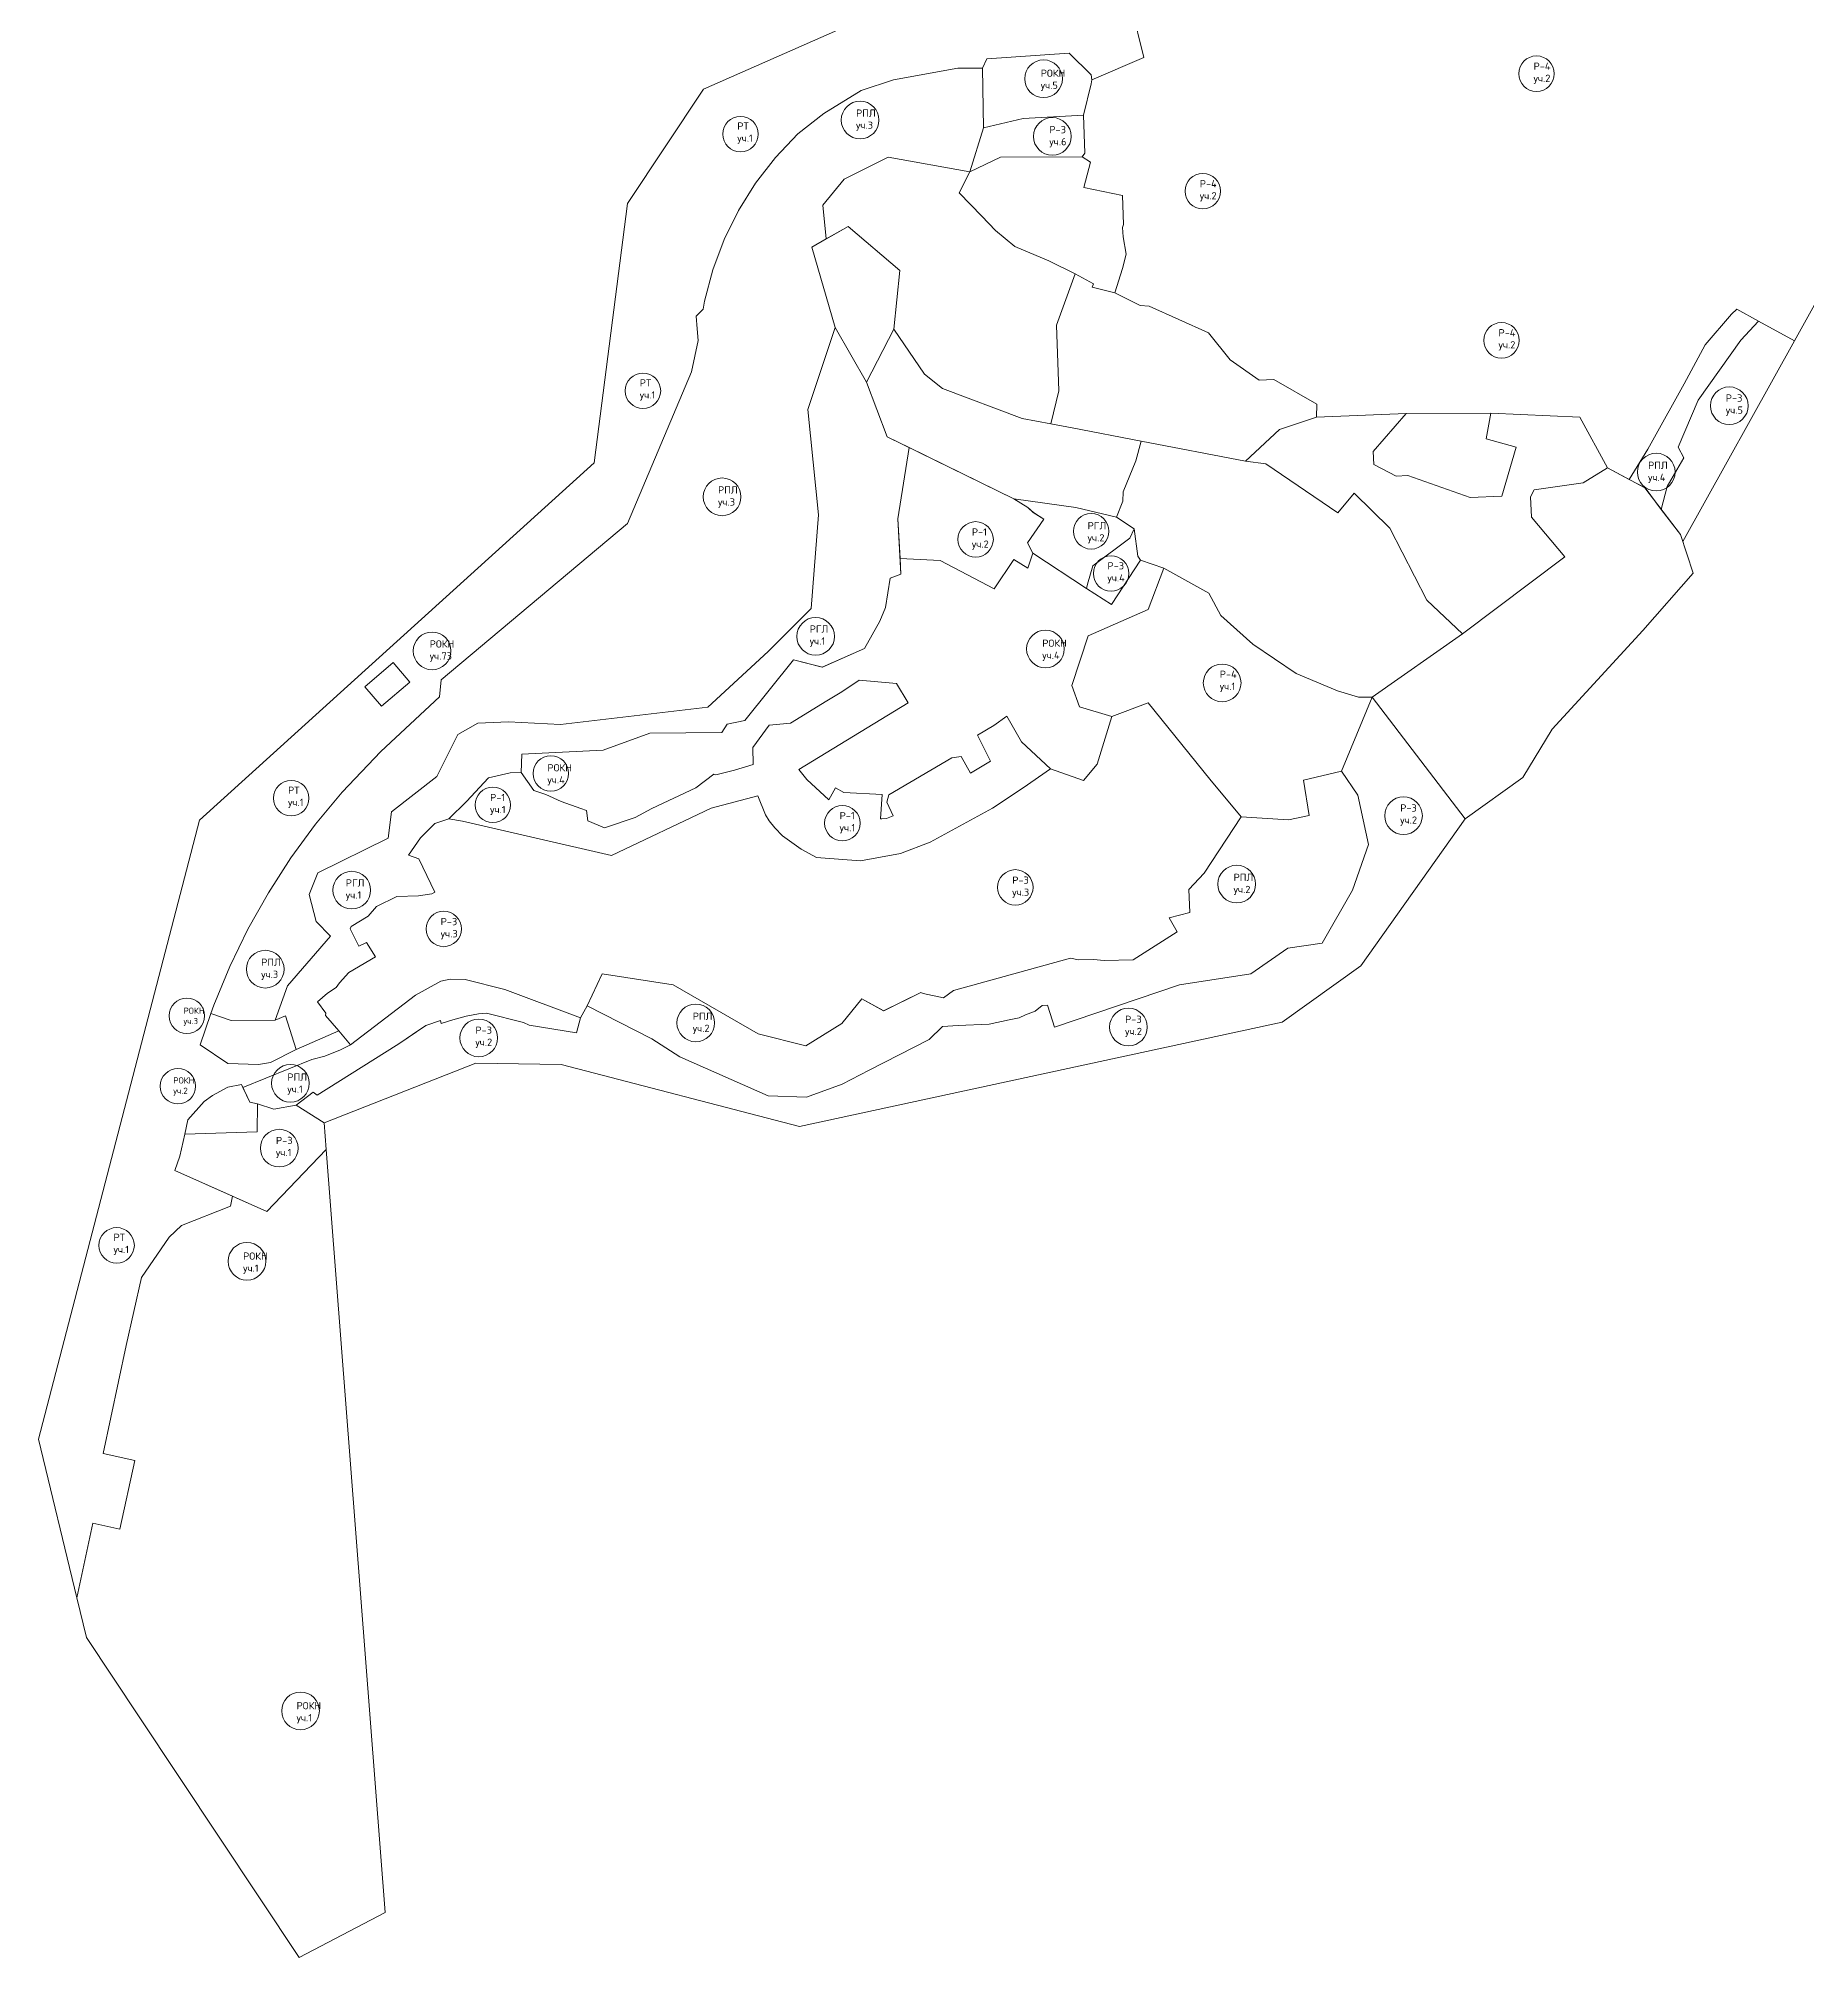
# Model space of a CAD drawing. Extents: x 1391407 to 1399948, y 354865 to 361044.
# Drawn here: x 1391407 to 1393002, y 354865 to 356597 of the extents above; entities that cross this region are included whole.
import ezdxf

# ---------------------------------------------------------------- set-up
doc = ezdxf.new("R2010")
doc.units = 0
doc.header["$MEASUREMENT"] = 0
doc.layers.add('Контура исторический центр для сайта', color=7, linetype='Continuous')
doc.styles.get("Standard").update_dxf_attribs({"font": 'simplex.shx'})

msp = doc.modelspace()

# ---------------------------------------------------------------- linework, layer by layer
at = {"layer": 'Контура исторический центр для сайта', "color": 234, "lineweight": 20, "true_color": 0xa50052}
for points in [[(1392906.8, 357651.1), (1392821.1, 357487.5), (1392617.3, 357408.6), (1392537.7, 357178.1), (1392501.1, 356822.6), (1392389.9, 356720.3), (1392393.1, 356624.9), (1392404.2, 356579.8), (1392357.1, 356559.7), (1392356.7, 356556), (1392349.6, 356527.7)], [(1392349.6, 356527.7), (1392350.9, 356493.5), (1392348.6, 356490.1), (1392356, 356485.3), (1392349.9, 356462.5), (1392384.8, 356455.1), (1392385.7, 356429), (1392385, 356426.2), (1392385.5, 356418), (1392388.2, 356402.3), (1392384.9, 356389.4), (1392377.9, 356367.4), (1392400.8, 356356), (1392409, 356355.2), (1392462.6, 356331.2), (1392481.9, 356307), (1392508.1, 356288.5), (1392521.5, 356289.1), (1392560.1, 356267), (1392560, 356255.2), (1392640.9, 356258.5), (1392717.2, 356258.9), (1392797.6, 356255.2), (1392822.3, 356209.6), (1392841.9, 356199), (1392858.8, 356226.2), (1392863.3, 356234.5), (1392891.6, 356285.2), (1392910.5, 356320.5), (1392934.2, 356348), (1392939.2, 356352.6), (1392958.5, 356341.9), (1392991, 356324), (1393059.5, 356447)], [(1392553.4, 355895.7), (1392548.2, 355927.5), (1392582.6, 355935.9), (1392610, 356002.4), (1392597.7, 356002.4), (1392578.9, 356008.2), (1392541.5, 356024), (1392502.5, 356050.5), (1392473.5, 356076.3), (1392462.7, 356096.5), (1392422.2, 356119), (1392408, 356081.7), (1392353.9, 356058), (1392339.2, 356013.1), (1392346.2, 355993.9), (1392375.2, 355985.1), (1392408.1, 355997.4), (1392463.7, 355928.4), (1392491.9, 355894.5), (1392534.7, 355891.8), (1392553.4, 355895.7)]]:
    msp.add_lwpolyline(points, dxfattribs=at)
at = {"layer": 'Контура исторический центр для сайта', "color": 8, "lineweight": 20, "true_color": 0x808080}
for points in [[(1392389.9, 356720.3), (1392006.9, 356551.1), (1391938.4, 356448.1), (1391908.2, 356214.1), (1391552.3, 355891.6), (1391406.9, 355333.1), (1391441.6, 355189.9)], [(1391441.6, 355189.9), (1391455.9, 355257.1), (1391480.5, 355251.9), (1391493.9, 355313.9), (1391465.4, 355320), (1391486, 355417.4), (1391499.8, 355479), (1391525, 355515.4), (1391536.1, 355525.8), (1391580.1, 355543.3), (1391582, 355552.3), (1391530, 355575.3), (1391534.5, 355588.5), (1391538.9, 355608.2), (1391541.7, 355621.1), (1391556.5, 355637.7), (1391563.9, 355643), (1391577.8, 355650.5), (1391590.1, 355652.9), (1391591.4, 355650.2), (1391653.7, 355675.5), (1391665.3, 355678.6), (1391679.6, 355684.2), (1391688.5, 355688.9), (1391678, 355701.6), (1391639.5, 355684.7), (1391616.2, 355672.9), (1391605.6, 355671), (1391577.9, 355672.1), (1391552.9, 355688.9), (1391562.6, 355717), (1391565.2, 355724.7), (1391579.6, 355759.4), (1391596, 355793.2), (1391614.4, 355825.9), (1391634.7, 355857.5), (1391656.9, 355887.8), (1391680.9, 355916.7), (1391715.9, 355953.4), (1391768.9, 356002.7), (1391770.4, 356018.2), (1391938.3, 356159.3), (1391996.1, 356296), (1392002.2, 356324.5), (1392001.2, 356335), (1392000.3, 356346.4), (1392006.5, 356352.7), (1392007.7, 356359.7), (1392015.2, 356388), (1392025.5, 356415.4), (1392038.5, 356441.7), (1392053.9, 356466.4), (1392071.8, 356489.6), (1392091.9, 356510.8), (1392115.6, 356529.2), (1392149.3, 356549.9), (1392178.4, 356559.7), (1392236.4, 356570.1), (1392258.6, 356570.1), (1392262.5, 356578.6), (1392336.7, 356583.5), (1392356.6, 356564), (1392357.1, 356559.7), (1392404.2, 356579.8), (1392393.1, 356624.9)], [(1391716.5, 355994.3), (1391742, 356016), (1391726.9, 356033.7), (1391701.5, 356011.8), (1391716.5, 355994.3)]]:
    msp.add_lwpolyline(points, dxfattribs=at)
at = {"layer": 'Контура исторический центр для сайта', "color": 14, "lineweight": 20, "true_color": 0xa50000}
for points in [[(1392262.5, 356578.6), (1392336.7, 356583.5), (1392356.6, 356564), (1392357.1, 356559.7), (1392356.7, 356556), (1392349.6, 356527.7), (1392295.3, 356524.8), (1392259.5, 356516.3), (1392258.6, 356570.1), (1392262.5, 356578.6)], [(1392028.4, 355978.2), (1392023.5, 355970.7), (1391958.4, 355970.1), (1391916.3, 355954.8), (1391842.9, 355951.2), (1391842.3, 355934.6), (1391854, 355918.3), (1391864.8, 355914.6), (1391878.6, 355908.5), (1391896.2, 355902), (1391901.5, 355900.3), (1391902.6, 355891), (1391917.7, 355884.7), (1391945.3, 355893.9), (1391960.3, 355902), (1392000, 355920.7), (1392016.1, 355933), (1392018.1, 355932.5), (1392034.8, 355936.6), (1392051.7, 355941.9), (1392051.4, 355957.1), (1392066.3, 355977.3), (1392085.4, 355979), (1392118.3, 355999.1), (1392131.6, 356007.3), (1392147.3, 356017.9), (1392181.1, 356014.8), (1392191.4, 355997.4), (1392093, 355937.3), (1392100.1, 355928.3), (1392120, 355909.9), (1392126.1, 355920.6), (1392133.5, 355916.5), (1392168, 355914.7), (1392166.5, 355892.8), (1392167.7, 355892.7), (1392171.9, 355893.2), (1392178, 355895.5), (1392172.3, 355907.8), (1392174, 355914.4), (1392231, 355947.8), (1392239.4, 355948.9), (1392247.7, 355934.1), (1392265.9, 355944.8), (1392254.1, 355968.3), (1392268.8, 355977), (1392280.6, 355985.3), (1392293.9, 355962.1), (1392319.9, 355938), (1392349.8, 355927.4), (1392362.1, 355942.1), (1392375.2, 355985.1), (1392346.2, 355993.9), (1392339.2, 356013.1), (1392353.9, 356058), (1392408, 356081.7), (1392422.2, 356119), (1392401.1, 356126.1), (1392375.1, 356086.1), (1392352.5, 356100.6), (1392304.1, 356132.6), (1392299.4, 356118.8), (1392286.9, 356126.9), (1392269.2, 356100.4), (1392220.5, 356125.9), (1392184.2, 356127.8), (1392185, 356113.4), (1392175.3, 356110), (1392171, 356083.5), (1392166, 356071.1), (1392152.2, 356046.5), (1392114.3, 356029.6), (1392088.1, 356036.3), (1392044.1, 355981.5), (1392028.4, 355978.2)], [(1391701.5, 356011.8), (1391726.9, 356033.7), (1391742, 356016), (1391716.5, 355994.3), (1391701.5, 356011.8)], [(1391616.2, 355672.9), (1391605.6, 355671), (1391577.9, 355672.1), (1391552.9, 355688.9), (1391562.6, 355717), (1391580.9, 355710.7), (1391620.4, 355711), (1391629.8, 355715), (1391639.5, 355684.7), (1391616.2, 355672.9)], [(1391590.1, 355652.9), (1391577.8, 355650.5), (1391563.9, 355643), (1391556.5, 355637.7), (1391541.7, 355621.1), (1391538.9, 355608.2), (1391604.3, 355610.2), (1391604.6, 355635.5), (1391597.8, 355637.2), (1391590.1, 355652.9)]]:
    msp.add_lwpolyline(points, dxfattribs=at)
at = {"layer": 'Контура исторический центр для сайта', "color": 104, "lineweight": 20, "true_color": 0x00a529}
for points in [[(1391631.7, 355742.2), (1391620.4, 355711), (1391580.9, 355710.7), (1391562.6, 355717), (1391565.2, 355724.7), (1391579.6, 355759.4), (1391596, 355793.2), (1391614.4, 355825.9), (1391634.7, 355857.5), (1391656.9, 355887.8), (1391680.9, 355916.7), (1391715.9, 355953.4), (1391768.9, 356002.7), (1391770.4, 356018.2), (1391938.3, 356159.3), (1391996.1, 356296), (1392002.2, 356324.5), (1392001.2, 356335), (1392000.3, 356346.4), (1392006.5, 356352.7), (1392007.7, 356359.7), (1392015.2, 356388), (1392025.5, 356415.4), (1392038.5, 356441.7), (1392053.9, 356466.4), (1392071.8, 356489.6), (1392091.9, 356510.8), (1392115.6, 356529.2), (1392149.3, 356549.9), (1392178.4, 356559.7), (1392236.4, 356570.1), (1392258.6, 356570.1), (1392259.5, 356516.3), (1392247.2, 356476.6), (1392173.6, 356489.9), (1392133.9, 356469.9), (1392114.5, 356446.5), (1392117.7, 356416.1), (1392104.6, 356408.7), (1392125.8, 356336.2), (1392100.9, 356262), (1392110.8, 356167.1), (1392103.9, 356082.6), (1392065.2, 356043.8), (1392010.9, 355993.6), (1391877.9, 355977.9), (1391830.9, 355980.3), (1391803.4, 355979.2), (1391785.4, 355968.9), (1391766.5, 355930.8), (1391725.6, 355899.2), (1391722.6, 355875.3), (1391659.1, 355844.1), (1391651.2, 355824.6), (1391657.5, 355800), (1391670.3, 355787), (1391631.7, 355742.2)], [(1392841.9, 356199), (1392858.8, 356226.2), (1392863.3, 356234.5), (1392891.6, 356285.2), (1392910.5, 356320.5), (1392934.2, 356348), (1392939.2, 356352.6), (1392958.5, 356341.9), (1392942.7, 356324.8), (1392904.1, 356270.6), (1392886.2, 356228), (1392891.4, 356218.5), (1392885.1, 356207.8), (1392876.1, 356192.5), (1392870.9, 356172), (1392856.3, 356191.3), (1392841.9, 356199)], [(1392156.5, 355665.9), (1392210.6, 355693.7), (1392222.5, 355705.3), (1392236.6, 355706.3), (1392264.5, 355707.6), (1392282.6, 355711.3), (1392291.8, 355713.2), (1392297.3, 355715.9), (1392306.1, 355719.3), (1392312.4, 355724.4), (1392317.1, 355724.5), (1392319.6, 355717), (1392323.6, 355704.8), (1392436.3, 355742.9), (1392500.7, 355753), (1392534, 355776.1), (1392565.1, 355780.6), (1392592.4, 355828.4), (1392606.8, 355869.5), (1392597.3, 355914), (1392582.6, 355935.9), (1392548.2, 355927.5), (1392553.4, 355895.7), (1392534.7, 355891.8), (1392491.9, 355894.5), (1392458.5, 355843.7), (1392444.8, 355829.1), (1392445.5, 355808.1), (1392427, 355803.4), (1392434.1, 355790.9), (1392394.6, 355765.6), (1392368.3, 355764.8), (1392358.7, 355765.9), (1392345.2, 355765.5), (1392337.9, 355766.9), (1392232.4, 355737.8), (1392223.5, 355731.1), (1392205.1, 355735.1), (1392203, 355736.1), (1392169.5, 355719.4), (1392149.9, 355730.3), (1392131.8, 355708.1), (1392099.1, 355687.9), (1392056.1, 355698.7), (1391979.7, 355742.9), (1391915.6, 355752.9), (1391901.9, 355723.9), (1391960.3, 355694.1), (1391985.5, 355678.1), (1392065.3, 355642.7), (1392099.7, 355641.6), (1392131.9, 355653.2), (1392156.5, 355665.9)], [(1391591.4, 355650.2), (1391597.8, 355637.2), (1391604.6, 355635.5), (1391619.2, 355630.8), (1391639.5, 355634.4), (1391654.7, 355646.1), (1391658.4, 355643.5), (1391698.1, 355668.3), (1391732.2, 355689.7), (1391750.9, 355702.8), (1391756.4, 355706.3), (1391769.6, 355710.7), (1391770.4, 355708.1), (1391780.8, 355711.4), (1391792.9, 355714.6), (1391803.9, 355716.9), (1391811.1, 355717.5), (1391844.4, 355709.1), (1391849.6, 355706.5), (1391892.4, 355699.8), (1391895.9, 355713.3), (1391827.7, 355738.9), (1391791.8, 355747.9), (1391778.5, 355748.1), (1391770, 355746.2), (1391747.1, 355733.5), (1391688.5, 355688.9), (1391679.6, 355684.2), (1391665.3, 355678.6), (1391653.7, 355675.5), (1391591.4, 355650.2)]]:
    msp.add_lwpolyline(points, dxfattribs=at)
at = {"layer": 'Контура исторический центр для сайта', "color": 144, "lineweight": 20, "true_color": 0x007ca5}
for points in [[(1392348.6, 356490.1), (1392274.9, 356489.7), (1392247.2, 356476.6), (1392259.5, 356516.3), (1392295.3, 356524.8), (1392349.6, 356527.7), (1392350.9, 356493.5), (1392348.6, 356490.1)], [(1392870.9, 356172), (1392888.2, 356149.2), (1392890.3, 356143.1), (1392991, 356324), (1392958.5, 356341.9), (1392942.7, 356324.8), (1392904.1, 356270.6), (1392886.2, 356228), (1392891.4, 356218.5), (1392885.1, 356207.8), (1392876.1, 356192.5), (1392870.9, 356172)], [(1392352.5, 356100.6), (1392375.1, 356086.1), (1392401.1, 356126.1), (1392398.7, 356129.8), (1392395.3, 356154.4), (1392391.4, 356145.9), (1392358.1, 356120.9), (1392353.3, 356104.6), (1392352.5, 356100.6)], [(1392694, 355892.7), (1392599.9, 355760), (1392528.8, 355709.4), (1392093.4, 355615.2), (1391878.6, 355671), (1391801.6, 355672.3), (1391664.7, 355618.6), (1391639.5, 355634.4), (1391654.7, 355646.1), (1391658.4, 355643.5), (1391698.1, 355668.3), (1391732.2, 355689.7), (1391756.4, 355706.4), (1391769.6, 355710.7), (1391770.4, 355708.1), (1391780.8, 355711.4), (1391792.9, 355714.6), (1391803.9, 355716.9), (1391811.1, 355717.5), (1391844.4, 355709.1), (1391849.6, 355706.5), (1391892.4, 355699.8), (1391895.9, 355713.3), (1391901.9, 355723.9), (1391960.3, 355694.1), (1391985.5, 355678.1), (1392065.3, 355642.7), (1392099.7, 355641.6), (1392131.9, 355653.2), (1392156.5, 355665.9), (1392210.6, 355693.7), (1392222.5, 355705.3), (1392236.6, 355706.3), (1392264.5, 355707.6), (1392282.6, 355711.3), (1392291.8, 355713.2), (1392297.3, 355715.9), (1392306.1, 355719.3), (1392312.4, 355724.4), (1392317.1, 355724.5), (1392319.6, 355717), (1392323.6, 355704.8), (1392436.3, 355742.9), (1392500.7, 355753), (1392534, 355776.1), (1392565.1, 355780.6), (1392592.4, 355828.4), (1392606.8, 355869.5), (1392597.3, 355914), (1392582.6, 355935.9), (1392610, 356002.4), (1392694, 355892.7), (1392694, 355892.7)], [(1392319.9, 355938), (1392349.8, 355927.4), (1392362.1, 355942.1), (1392375.2, 355985.1), (1392408.1, 355997.4), (1392463.7, 355928.4), (1392491.9, 355894.5), (1392458.5, 355843.7), (1392444.8, 355829.1), (1392445.5, 355808.1), (1392427, 355803.4), (1392434.1, 355790.9), (1392394.6, 355765.6), (1392368.3, 355764.8), (1392358.7, 355765.9), (1392345.2, 355765.5), (1392337.9, 355766.9), (1392232.4, 355737.8), (1392223.5, 355731.1), (1392205.1, 355735.1), (1392203, 355736.1), (1392169.4, 355719.4), (1392149.9, 355730.3), (1392131.8, 355708.1), (1392099.1, 355687.9), (1392056.1, 355698.7), (1391979.7, 355742.9), (1391915.6, 355752.9), (1391901.9, 355723.9), (1391895.9, 355713.3), (1391827.7, 355738.9), (1391791.8, 355747.9), (1391778.5, 355748.1), (1391770, 355746.2), (1391747.1, 355733.5), (1391688.5, 355688.9), (1391678, 355701.6), (1391665.8, 355715.4), (1391666.1, 355717.5), (1391658.8, 355727.5), (1391667.8, 355735.3), (1391675.5, 355740.6), (1391678.6, 355744.8), (1391687.1, 355754.1), (1391710.9, 355768.2), (1391702.8, 355781.3), (1391695.9, 355777.8), (1391688.2, 355793.6), (1391689.1, 355795.6), (1391704.3, 355805), (1391711.9, 355813.7), (1391730.4, 355822.6), (1391749.8, 355823.4), (1391761.9, 355825.2), (1391764.7, 355826.6), (1391750, 355856.6), (1391740.8, 355859.9), (1391751.7, 355875.6), (1391764.6, 355888.4), (1391777.1, 355892.8), (1391789.5, 355890.5), (1391924, 355859.8), (1392013.7, 355902.3), (1392055.8, 355913.6), (1392062.8, 355896.4), (1392066.2, 355891), (1392071.4, 355884.5), (1392078.1, 355877.4), (1392094.9, 355865.3), (1392109, 355857.9), (1392148.6, 355854.8), (1392184.6, 355861.6), (1392211.4, 355871.7), (1392267.6, 355902.3), (1392295.3, 355920.8), (1392319.9, 355938)], [(1391538.9, 355608.2), (1391534.5, 355588.5), (1391530, 355575.3), (1391613, 355538.5), (1391666.5, 355594.5), (1391664.7, 355618.6), (1391639.5, 355634.4), (1391619.2, 355630.8), (1391604.6, 355635.5), (1391604.3, 355610.2), (1391538.9, 355608.2)]]:
    msp.add_lwpolyline(points, dxfattribs=at)
at = {"layer": 'Контура исторический центр для сайта', "color": 7, "lineweight": 20}
for points in [[(1392222.5, 356281.1), (1392206.3, 356294.1), (1392178.6, 356334.7), (1392184.1, 356387.4), (1392137.3, 356427.1), (1392117.7, 356416.1), (1392114.5, 356446.5), (1392133.9, 356469.9), (1392173.6, 356489.9), (1392247.2, 356476.6), (1392237.6, 356457.7), (1392257.9, 356436.4), (1392270.3, 356423.7), (1392287.8, 356409.2), (1392318.3, 356396.1), (1392342.2, 356384.5), (1392325.5, 356338.2), (1392327.4, 356279), (1392320.1, 356249.1), (1392294.5, 356253.9), (1392222.5, 356281.1)], [(1392222.5, 356281.1), (1392206.3, 356294.1), (1392178.6, 356334.7), (1392184.1, 356387.4), (1392137.3, 356427.1), (1392117.7, 356416.1), (1392114.5, 356446.5), (1392133.9, 356469.9), (1392173.6, 356489.9), (1392247.2, 356476.6), (1392237.6, 356457.7), (1392257.9, 356436.4), (1392270.3, 356423.7), (1392287.8, 356409.2), (1392318.3, 356396.1), (1392342.2, 356384.5), (1392325.5, 356338.2), (1392327.4, 356279), (1392320.1, 356249.1), (1392294.5, 356253.9), (1392222.5, 356281.1)], [(1392495.8, 356215.4), (1392526.6, 356244), (1392560, 356255.2), (1392640.9, 356258.5), (1392611.1, 356224.2), (1392611.6, 356212.5), (1392631.9, 356202), (1392642.3, 356202.4), (1392698.5, 356182.7), (1392727, 356184), (1392740, 356228), (1392713, 356235.5), (1392717.2, 356258.9), (1392797.6, 356255.2), (1392822.3, 356209.6), (1392800.4, 356195.8), (1392756.2, 356189.7), (1392752.9, 356183.3), (1392754, 356164.8), (1392784, 356129.3), (1392691.7, 356059.7), (1392659.3, 356090.2), (1392626, 356155), (1392594, 356186.6), (1392579, 356168.9), (1392514.1, 356213), (1392495.8, 356215.4)], [(1392495.8, 356215.4), (1392526.6, 356244), (1392560, 356255.2), (1392640.9, 356258.5), (1392611.1, 356224.2), (1392611.6, 356212.5), (1392631.9, 356202), (1392642.3, 356202.4), (1392698.5, 356182.7), (1392727, 356184), (1392740, 356228), (1392713, 356235.5), (1392717.2, 356258.9), (1392797.6, 356255.2), (1392822.3, 356209.6), (1392800.4, 356195.8), (1392756.2, 356189.7), (1392752.9, 356183.3), (1392754, 356164.8), (1392784, 356129.3), (1392691.7, 356059.7), (1392659.3, 356090.2), (1392626, 356155), (1392594, 356186.6), (1392579, 356168.9), (1392514.1, 356213), (1392495.8, 356215.4)]]:
    msp.add_lwpolyline(points, dxfattribs=at)
at = {"layer": 'Контура исторический центр для сайта', "color": 55, "lineweight": 20, "true_color": 0xa5a552}
for points in [[(1392237.6, 356457.7), (1392247.2, 356476.6), (1392274.9, 356489.7), (1392348.6, 356490.1), (1392356, 356485.3), (1392349.9, 356462.5), (1392384.8, 356455.1), (1392385.7, 356429), (1392385, 356426.2), (1392385.5, 356418), (1392388.2, 356402.3), (1392384.9, 356389.4), (1392377.9, 356367.4), (1392357.5, 356372.6), (1392358.6, 356375.5), (1392342.2, 356384.5), (1392318.3, 356396.1), (1392287.8, 356409.2), (1392270.3, 356423.7), (1392257.9, 356436.4), (1392237.6, 356457.7)], [(1392184.1, 356387.4), (1392137.3, 356427.1), (1392104.6, 356408.7), (1392125.8, 356336.2), (1392154, 356286.9), (1392178.6, 356334.7), (1392184.1, 356387.4)], [(1392320.1, 356249.1), (1392339.5, 356245.6), (1392401.6, 356233.4), (1392495.8, 356215.4), (1392526.6, 356244), (1392560, 356255.2), (1392560.1, 356267), (1392521.5, 356289.1), (1392508.1, 356288.5), (1392481.9, 356307), (1392462.6, 356331.2), (1392409, 356355.2), (1392400.8, 356356), (1392377.9, 356367.4), (1392357.5, 356372.6), (1392358.6, 356375.5), (1392342.2, 356384.5), (1392325.5, 356338.2), (1392327.4, 356279), (1392320.1, 356249.1)], [(1392379.5, 356165), (1392342.9, 356173.8), (1392286.9, 356181.6), (1392172.7, 356237.5), (1392154, 356286.9), (1392178.6, 356334.7), (1392206.3, 356294.1), (1392222.5, 356281.1), (1392294.5, 356253.9), (1392320.1, 356249.1), (1392339.5, 356245.6), (1392401.6, 356233.4), (1392396.9, 356215.8), (1392385.4, 356187.8), (1392385.2, 356179.4), (1392379.5, 356165)], [(1392717.2, 356258.9), (1392640.9, 356258.5), (1392611.1, 356224.2), (1392611.6, 356212.5), (1392631.9, 356202), (1392642.3, 356202.4), (1392698.5, 356182.7), (1392727, 356184), (1392740, 356228), (1392713, 356235.5), (1392717.2, 356258.9)], [(1392597.7, 356002.4), (1392578.9, 356008.2), (1392541.5, 356024), (1392502.5, 356050.5), (1392473.5, 356076.3), (1392462.7, 356096.5), (1392422.2, 356119), (1392401.1, 356126.1), (1392398.7, 356129.8), (1392395.3, 356154.4), (1392379.5, 356165), (1392385.2, 356179.4), (1392385.4, 356187.8), (1392396.9, 356215.8), (1392401.6, 356233.4), (1392495.8, 356215.4), (1392514.1, 356213), (1392579, 356168.9), (1392594, 356186.6), (1392626, 356155), (1392659.3, 356090.2), (1392691.7, 356059.7), (1392610, 356002.4), (1392597.7, 356002.4)], [(1392610, 356002.4), (1392694, 355892.7), (1392745.9, 355930), (1392772.4, 355973.8), (1392854.4, 356062.6), (1392899.8, 356114.4), (1392888.2, 356149.2), (1392856.2, 356191.3), (1392822.3, 356209.6), (1392800.4, 356195.8), (1392756.2, 356189.7), (1392752.9, 356183), (1392754, 356164.8), (1392784, 356129.3), (1392691.7, 356059.7), (1392610, 356002.4)]]:
    msp.add_lwpolyline(points, dxfattribs=at)
at = {"layer": 'Контура исторический центр для сайта', "color": 76, "lineweight": 20, "true_color": 0x3f7f00}
for points in [[(1392185, 356113.4), (1392182.3, 356163.3), (1392192.4, 356227.8), (1392172.7, 356237.5), (1392154, 356286.9), (1392125.8, 356336.2), (1392100.9, 356262), (1392110.8, 356167.1), (1392103.9, 356082.6), (1392065.2, 356043.8), (1392010.9, 355993.6), (1391877.9, 355977.9), (1391830.9, 355980.3), (1391803.4, 355979.2), (1391785.4, 355968.9), (1391766.5, 355930.8), (1391725.6, 355899.2), (1391722.6, 355875.3), (1391659.1, 355844.1), (1391651.2, 355824.6), (1391657.5, 355800), (1391670.3, 355787), (1391631.7, 355742.2), (1391620.4, 355711), (1391629.8, 355715), (1391639.5, 355684.7), (1391678, 355701.6), (1391665.8, 355715.4), (1391666.1, 355717.5), (1391658.8, 355727.5), (1391667.8, 355735.3), (1391675.5, 355740.6), (1391678.6, 355744.8), (1391687.1, 355754.1), (1391710.9, 355768.2), (1391702.8, 355781.3), (1391695.9, 355777.8), (1391688.2, 355793.6), (1391689.1, 355795.6), (1391704.3, 355805), (1391711.9, 355813.7), (1391730.4, 355822.6), (1391749.8, 355823.4), (1391761.9, 355825.2), (1391764.7, 355826.6), (1391750, 355856.6), (1391740.8, 355859.9), (1391751.7, 355875.6), (1391764.6, 355888.4), (1391777.1, 355892.8), (1391793.1, 355908.3), (1391813, 355929.7), (1391832.5, 355934.3), (1391842.3, 355934.6), (1391842.9, 355951.2), (1391916.3, 355954.8), (1391958.4, 355970.1), (1392023.5, 355970.7), (1392028.4, 355978.2), (1392044.1, 355981.5), (1392088.1, 356036.3), (1392114, 356029.6), (1392152.2, 356046.5), (1392166, 356071.1), (1392171, 356083.5), (1392175.3, 356110), (1392185, 356113.4)], [(1392286.9, 356181.6), (1392342.9, 356173.8), (1392379.5, 356165), (1392395.3, 356154.4), (1392391.4, 356145.9), (1392358.1, 356120.9), (1392353.3, 356104.6), (1392352.5, 356100.6), (1392304.1, 356132.6), (1392299.2, 356141.7), (1392313.9, 356163), (1392304.6, 356169.1), (1392299.6, 356173.7), (1392286.9, 356181.6)]]:
    msp.add_lwpolyline(points, dxfattribs=at)
at = {"layer": 'Контура исторический центр для сайта', "color": 40, "lineweight": 20, "true_color": 0xf8d731}
for points in [[(1392184.2, 356127.8), (1392220.5, 356125.9), (1392269.2, 356100.4), (1392286.9, 356126.9), (1392299.4, 356118.8), (1392304.1, 356132.6), (1392299.2, 356141.7), (1392313.9, 356163), (1392304.4, 356169.2), (1392299.6, 356173.7), (1392286.9, 356181.6), (1392192.4, 356227.8), (1392182.3, 356163.3), (1392184.2, 356127.8)], [(1392319.9, 355938), (1392295.3, 355920.8), (1392267.6, 355902.3), (1392211.4, 355871.7), (1392184.6, 355861.6), (1392148.6, 355854.8), (1392109, 355857.9), (1392094.9, 355865.3), (1392078.1, 355877.4), (1392071.4, 355884.5), (1392066.2, 355891), (1392062.8, 355896.4), (1392055.8, 355913.6), (1392013.7, 355902.3), (1391924, 355859.8), (1391789.5, 355890.5), (1391777.1, 355892.8), (1391793.1, 355908.3), (1391813, 355929.7), (1391832.5, 355934.3), (1391842.3, 355934.6), (1391854, 355918.3), (1391864.8, 355914.6), (1391878.6, 355908.5), (1391896.2, 355902), (1391901.5, 355900.3), (1391902.6, 355891), (1391917.7, 355884.7), (1391945.3, 355893.9), (1391960.3, 355902), (1392000, 355920.7), (1392016.1, 355933), (1392018.1, 355932.5), (1392034.8, 355936.6), (1392051.7, 355941.9), (1392051.4, 355957.1), (1392066.3, 355977.3), (1392085.4, 355979), (1392118.3, 355999.1), (1392131.6, 356007.3), (1392147.3, 356017.9), (1392181.1, 356014.8), (1392191.4, 355997.4), (1392093, 355937.3), (1392100.1, 355928.3), (1392120, 355909.9), (1392126.1, 355920.6), (1392133.5, 355916.5), (1392168, 355914.7), (1392166.5, 355892.8), (1392167.7, 355892.7), (1392171.9, 355893.2), (1392178, 355895.5), (1392172.3, 355907.8), (1392174, 355914.4), (1392231, 355947.8), (1392239.4, 355948.9), (1392247.7, 355934.1), (1392265.9, 355944.8), (1392254.1, 355968.3), (1392268.8, 355977), (1392280.6, 355985.3), (1392293.9, 355962.1), (1392319.9, 355938)]]:
    msp.add_lwpolyline(points, dxfattribs=at)
at = {"layer": 'Контура исторический центр для сайта', "color": 244, "lineweight": 20, "true_color": 0x981b1d}
msp.add_lwpolyline([(1391497.7, 355082.6), (1391642.2, 354865.2), (1391719.7, 354905.8), (1391666.5, 355594.5), (1391613, 355538.5), (1391582, 355552.3), (1391580.1, 355543.3), (1391536.1, 355525.8), (1391525, 355515.4), (1391499.8, 355479), (1391486, 355417.4), (1391465.4, 355320), (1391493.9, 355313.9), (1391480.5, 355251.9), (1391455.9, 355257.1), (1391441.6, 355189.9), (1391450.3, 355154), (1391497.7, 355082.6)], dxfattribs=at)
at = {"layer": 'Контура исторический центр для сайта', "color": 14, "lineweight": 0, "true_color": 0xa50000}
for centre, radius in [((1392313.7, 356560.5), 17), ((1392315.4, 356046), 17), ((1391762.1, 356044.3), 17), ((1391869.2, 355933.7), 16), ((1391540.9, 355715), 16), ((1391532.8, 355651.5), 16), ((1391595.1, 355493.5), 17), ((1391643.4, 355087.8), 17)]:
    msp.add_circle(centre, radius, dxfattribs=at)
at = {"layer": 'Контура исторический центр для сайта', "color": 234, "lineweight": 0, "true_color": 0xa50052}
for centre, radius in [((1392758.4, 356565.1), 16), ((1392457.3, 356459.1), 16), ((1392726.8, 356324.5), 16), ((1392474.8, 356015.4), 17)]:
    msp.add_circle(centre, radius, dxfattribs=at)
at = {"layer": 'Контура исторический центр для сайта', "color": 70, "lineweight": 0, "true_color": 0x7fff00}
for centre in [(1392148.2, 356523.3), (1392866.4, 356205.6), (1392023.7, 356183.3), (1392487.9, 355833.9), (1391611.6, 355757.1), (1391999.9, 355708.6), (1391634.3, 355654.1)]:
    msp.add_circle(centre, 17, dxfattribs=at)
at = {"layer": 'Контура исторический центр для сайта', "color": 253, "lineweight": 0, "true_color": 0x999999}
for centre in [(1392040.3, 356510.6), (1391952.3, 356279), (1391635, 355911.4), (1391477.5, 355507.9)]:
    msp.add_circle(centre, 16, dxfattribs=at)
at = {"layer": 'Контура исторический центр для сайта', "color": 144, "lineweight": 0, "true_color": 0x007ca5}
for centre, radius in [((1392321.6, 356508.5), 17), ((1392932.3, 356265.5), 17), ((1392374.6, 356114.1), 16), ((1392638.4, 355895.6), 17), ((1392288.2, 355830.9), 16), ((1391772.6, 355793.4), 16), ((1392390.2, 355704.9), 17), ((1391804.2, 355695.1), 17), ((1391624.2, 355595.6), 17)]:
    msp.add_circle(centre, radius, dxfattribs=at)
at = {"layer": 'Контура исторический центр для сайта', "color": 76, "lineweight": 0, "true_color": 0x3f7f00}
for centre, radius in [((1392356.6, 356152.2), 16), ((1392108.1, 356057.4), 17), ((1391689.6, 355828.4), 17)]:
    msp.add_circle(centre, radius, dxfattribs=at)
at = {"layer": 'Контура исторический центр для сайта', "color": 2, "lineweight": 0, "true_color": 0xffff00}
for centre in [(1392252.4, 356144.9), (1391816.9, 355905.3), (1392132.2, 355888.8)]:
    msp.add_circle(centre, 16, dxfattribs=at)

# ---------------------------------------------------------------- texts
at = {"layer": 'Контура исторический центр для сайта', "color": 14, "true_color": 0xa50000, "attachment_point": 1}
for s, insert, char_height, width in [('РОКН\\Pуч.5', (1392311.1, 356568.8), 6.53, 6.533), ('РОКН\\Pуч.73', (1391759.9, 356053.8), 6.53, 6.533), ('РОКН\\Pуч.4', (1392312.5, 356054.5), 6.53, 6.533), ('РОКН\\Pуч.4', (1391866.1, 355942.1), 6.53, 6.533), ('РОКН\\Pуч.3', (1391537.8, 355722.4), 5.6, 5.6), ('РОКН\\Pуч.2', (1391528.6, 355659.5), 5.6, 5.6), ('РОКН\\Pуч.1', (1391591.6, 355501.5), 6.53, 6.533), ('РОКН\\Pуч.1', (1391639.8, 355095.8), 6.53, 6.533)]:
    msp.add_mtext(s, dxfattribs=dict(at, insert=insert, char_height=char_height, width=width))
at = {"layer": 'Контура исторический центр для сайта', "color": 234, "true_color": 0xa50052, "char_height": 6.53, "width": 6.533, "attachment_point": 1}
for s, insert in [('Р-4\\Pуч.2', (1392755.7, 356575.1)), ('Р-4\\Pуч.2', (1392454.6, 356469.1)), ('Р-4\\Pуч.2', (1392724.1, 356334.6)), ('Р-4\\Pуч.1', (1392472.6, 356026.5))]:
    msp.add_mtext(s, dxfattribs=dict(at, insert=insert))
at = {"layer": 'Контура исторический центр для сайта', "color": 70, "true_color": 0x7fff00, "char_height": 6.53, "width": 6.533, "attachment_point": 1}
for s, insert in [('РПЛ\\Pуч.3', (1392144.5, 356532.8)), ('РПЛ\\Pуч.4', (1392859, 356215)), ('РПЛ\\Pуч.3', (1392020, 356192.8)), ('РПЛ\\Pуч.2', (1392485.1, 355843.2)), ('РПЛ\\Pуч.3', (1391607.9, 355766.6)), ('РПЛ\\Pуч.2', (1391997.2, 355717.9)), ('РПЛ\\Pуч.1', (1391631.5, 355663))]:
    msp.add_mtext(s, dxfattribs=dict(at, insert=insert))
at = {"layer": 'Контура исторический центр для сайта', "color": 253, "true_color": 0x999999, "char_height": 6.53, "width": 6.533, "attachment_point": 1}
for insert in [(1392037.4, 356521.1), (1391949.4, 356289.4), (1391632.1, 355921.8), (1391474.7, 355518.4)]:
    msp.add_mtext('РТ\\Pуч.1', dxfattribs=dict(at, insert=insert))
at = {"layer": 'Контура исторический центр для сайта', "color": 144, "true_color": 0x007ca5, "char_height": 6.53, "width": 6.533, "attachment_point": 1}
for s, insert in [('Р-3\\Pуч.6', (1392318.9, 356517.9)), ('Р-3\\Pуч.5', (1392929.1, 356275.7)), ('Р-3\\Pуч.4', (1392371.3, 356124.3)), ('Р-3\\Pуч.2', (1392635.4, 355905.8)), ('Р-3\\Pуч.3', (1392285.4, 355840.7)), ('Р-3\\Pуч.3', (1391769.8, 355803.3)), ('Р-3\\Pуч.2', (1391801.1, 355705.3)), ('Р-3\\Pуч.2', (1392387.2, 355715.1)), ('Р-3\\Pуч.1', (1391621.2, 355605.8))]:
    msp.add_mtext(s, dxfattribs=dict(at, insert=insert))
at = {"layer": 'Контура исторический центр для сайта', "color": 2, "true_color": 0xffff00, "char_height": 6.53, "width": 6.533, "attachment_point": 1}
for s, insert in [('Р-1\\Pуч.2', (1392249, 356154.8)), ('Р-1\\Pуч.1', (1391814.4, 355915.3)), ('Р-1\\Pуч.1', (1392129.7, 355898.9))]:
    msp.add_mtext(s, dxfattribs=dict(at, insert=insert))
at = {"layer": 'Контура исторический центр для сайта', "color": 76, "true_color": 0x3f7f00, "char_height": 6.53, "width": 6.533, "attachment_point": 1}
for s, insert in [('РГЛ\\Pуч.2', (1392353.4, 356160.5)), ('РГЛ\\Pуч.1', (1392102.7, 356067.3)), ('РГЛ\\Pуч.1', (1391684.2, 355838.2))]:
    msp.add_mtext(s, dxfattribs=dict(at, insert=insert))

doc.saveas('drawing.dxf')
